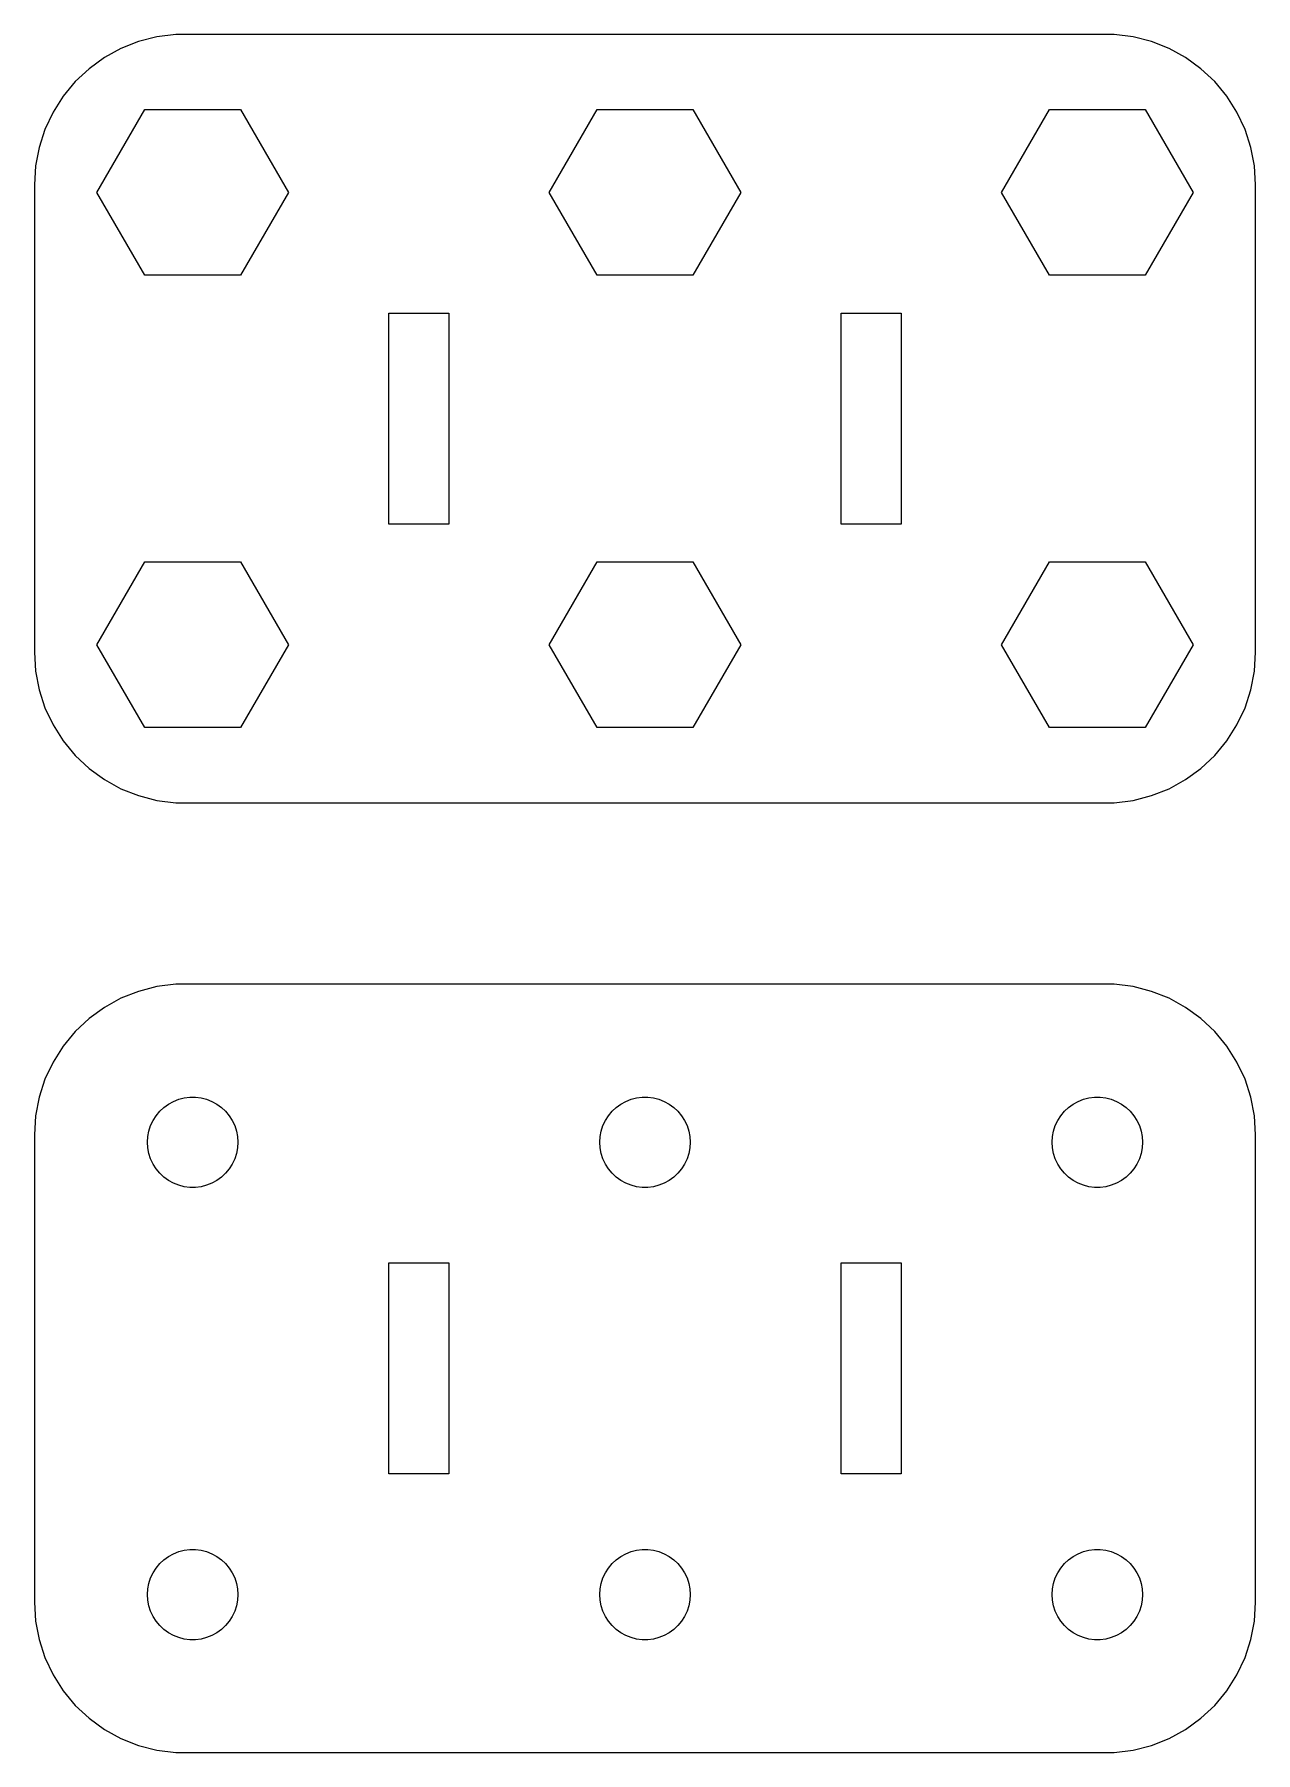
# Model space of a CAD drawing. Header units: metres. Extents: x -20.2 to 20.2, y -12.7 to 44.2.
import ezdxf

# ---------------------------------------------------------------- set-up
doc = ezdxf.new("R2010")
doc.units = ezdxf.units.M

msp = doc.modelspace()

# ---------------------------------------------------------------- linework, layer by layer
for p, q in [((-16.7951, 44.0053), (-17.3789, 43.7741)), ((-16.1869, 44.1614), (-16.7951, 44.0053)), ((-15.5639, 44.2401), (-16.1869, 44.1614)), ((15.5639, 44.2401), (-15.5639, 44.2401)), ((16.1869, 44.1614), (15.5639, 44.2401)), ((16.7951, 44.0053), (16.1869, 44.1614)), ((17.3789, 43.7741), (16.7951, 44.0053)), ((-17.9291, 43.4716), (-18.4371, 43.1026)), ((-17.3789, 43.7741), (-17.9291, 43.4716)), ((17.9291, 43.4716), (17.3789, 43.7741)), ((18.4371, 43.1026), (17.9291, 43.4716)), ((-18.4371, 43.1026), (-18.8948, 42.6727)), ((18.8948, 42.6727), (18.4371, 43.1026)), ((-19.2951, 42.1889), (-19.6315, 41.6588)), ((-18.8948, 42.6727), (-19.2951, 42.1889)), ((19.2951, 42.1889), (18.8948, 42.6727)), ((19.6315, 41.6588), (19.2951, 42.1889)), ((-19.6315, 41.6588), (-19.8989, 41.0906)), ((-18.1735, 39), (-16.5867, 41.7483)), ((-16.5867, 41.7483), (-13.4133, 41.7483)), ((-13.4133, 41.7483), (-11.8265, 39)), ((-3.17349, 39), (-1.58675, 41.7483)), ((-1.58675, 41.7483), (1.58675, 41.7483)), ((1.58675, 41.7483), (3.17349, 39)), ((11.8265, 39), (13.4133, 41.7483)), ((13.4133, 41.7483), (16.5867, 41.7483)), ((16.5867, 41.7483), (18.1735, 39)), ((19.8989, 41.0906), (19.6315, 41.6588)), ((-19.8989, 41.0906), (-20.0929, 40.4934)), ((20.0929, 40.4934), (19.8989, 41.0906)), ((-20.0929, 40.4934), (-20.2106, 39.8767)), ((20.2106, 39.8767), (20.0929, 40.4934)), ((-20.2106, 39.8767), (-20.25, 39.25)), ((20.25, 39.25), (20.2106, 39.8767)), ((-20.25, 39.25), (-20.25, 23.75)), ((-16.5867, 36.2517), (-18.1735, 39)), ((-11.8265, 39), (-13.4133, 36.2517)), ((-1.58675, 36.2517), (-3.17349, 39)), ((3.17349, 39), (1.58675, 36.2517)), ((13.4133, 36.2517), (11.8265, 39)), ((18.1735, 39), (16.5867, 36.2517)), ((20.25, 23.75), (20.25, 39.25)), ((-13.4133, 36.2517), (-16.5867, 36.2517)), ((1.58675, 36.2517), (-1.58675, 36.2517)), ((16.5867, 36.2517), (13.4133, 36.2517)), ((-8.5, 28), (-8.5, 35)), ((-8.5, 35), (-6.5, 35)), ((-6.5, 35), (-6.5, 28)), ((6.5, 28), (6.5, 35)), ((6.5, 35), (8.5, 35)), ((8.5, 35), (8.5, 28)), ((-6.5, 28), (-8.5, 28)), ((8.5, 28), (6.5, 28)), ((-18.1735, 24), (-16.5867, 26.7483)), ((-16.5867, 26.7483), (-13.4133, 26.7483)), ((-13.4133, 26.7483), (-11.8265, 24)), ((-3.17349, 24), (-1.58675, 26.7483)), ((-1.58675, 26.7483), (1.58675, 26.7483)), ((1.58675, 26.7483), (3.17349, 24)), ((11.8265, 24), (13.4133, 26.7483)), ((13.4133, 26.7483), (16.5867, 26.7483)), ((16.5867, 26.7483), (18.1735, 24)), ((-16.5867, 21.2517), (-18.1735, 24)), ((-11.8265, 24), (-13.4133, 21.2517)), ((-1.58675, 21.2517), (-3.17349, 24)), ((3.17349, 24), (1.58675, 21.2517)), ((13.4133, 21.2517), (11.8265, 24)), ((18.1735, 24), (16.5867, 21.2517)), ((-20.25, 23.75), (-20.2106, 23.1233)), ((20.2106, 23.1233), (20.25, 23.75)), ((-20.2106, 23.1233), (-20.0929, 22.5066)), ((20.0929, 22.5066), (20.2106, 23.1233)), ((-20.0929, 22.5066), (-19.8989, 21.9094)), ((19.8989, 21.9094), (20.0929, 22.5066)), ((-19.8989, 21.9094), (-19.6315, 21.3412)), ((19.6315, 21.3412), (19.8989, 21.9094)), ((-19.6315, 21.3412), (-19.2951, 20.8111)), ((-13.4133, 21.2517), (-16.5867, 21.2517)), ((1.58675, 21.2517), (-1.58675, 21.2517)), ((16.5867, 21.2517), (13.4133, 21.2517)), ((19.2951, 20.8111), (19.6315, 21.3412)), ((-19.2951, 20.8111), (-18.8948, 20.3273)), ((18.8948, 20.3273), (19.2951, 20.8111)), ((-18.8948, 20.3273), (-18.4371, 19.8974)), ((18.4371, 19.8974), (18.8948, 20.3273)), ((-18.4371, 19.8974), (-17.9291, 19.5284)), ((-17.9291, 19.5284), (-17.3789, 19.2259)), ((17.3789, 19.2259), (17.9291, 19.5284)), ((17.9291, 19.5284), (18.4371, 19.8974)), ((-17.3789, 19.2259), (-16.7951, 18.9947)), ((-16.7951, 18.9947), (-16.1869, 18.8386)), ((-16.1869, 18.8386), (-15.5639, 18.7599)), ((15.5639, 18.7599), (16.1869, 18.8386)), ((16.1869, 18.8386), (16.7951, 18.9947)), ((16.7951, 18.9947), (17.3789, 19.2259)), ((-15.5639, 18.7599), (15.5639, 18.7599)), ((-16.1869, 12.6614), (-16.7951, 12.5053)), ((-15.5639, 12.7401), (-16.1869, 12.6614)), ((15.5639, 12.7401), (-15.5639, 12.7401)), ((16.1869, 12.6614), (15.5639, 12.7401)), ((16.7951, 12.5053), (16.1869, 12.6614)), ((-17.9291, 11.9716), (-18.4371, 11.6026)), ((-17.3789, 12.2741), (-17.9291, 11.9716)), ((-16.7951, 12.5053), (-17.3789, 12.2741)), ((17.3789, 12.2741), (16.7951, 12.5053)), ((17.9291, 11.9716), (17.3789, 12.2741)), ((18.4371, 11.6026), (17.9291, 11.9716)), ((-18.4371, 11.6026), (-18.8948, 11.1727)), ((18.8948, 11.1727), (18.4371, 11.6026)), ((-18.8948, 11.1727), (-19.2951, 10.6889)), ((19.2951, 10.6889), (18.8948, 11.1727)), ((-19.2951, 10.6889), (-19.6315, 10.1588)), ((19.6315, 10.1588), (19.2951, 10.6889)), ((-19.6315, 10.1588), (-19.8989, 9.59062)), ((19.8989, 9.59062), (19.6315, 10.1588)), ((-19.8989, 9.59062), (-20.0929, 8.99344)), ((20.0929, 8.99344), (19.8989, 9.59062)), ((-20.0929, 8.99344), (-20.2106, 8.37666)), ((-16.0934, 8.52681), (-15.9561, 8.65576)), ((-15.9561, 8.65576), (-15.8037, 8.76648)), ((-15.8037, 8.76648), (-15.6387, 8.85724)), ((-15.6387, 8.85724), (-15.4635, 8.92657)), ((-15.4635, 8.92657), (-15.2811, 8.97342)), ((-15.2811, 8.97342), (-15.0942, 8.99704)), ((-15.0942, 8.99704), (-14.9058, 8.99704)), ((-14.9058, 8.99704), (-14.7189, 8.97342)), ((-14.7189, 8.97342), (-14.5365, 8.92657)), ((-14.5365, 8.92657), (-14.3613, 8.85724)), ((-14.3613, 8.85724), (-14.1963, 8.76648)), ((-14.1963, 8.76648), (-14.0439, 8.65576)), ((-14.0439, 8.65576), (-13.9065, 8.52681)), ((-1.09344, 8.52681), (-0.956131, 8.65576)), ((-0.956131, 8.65576), (-0.803726, 8.76648)), ((-0.803726, 8.76648), (-0.638657, 8.85724)), ((-0.638657, 8.85724), (-0.463516, 8.92657)), ((-0.463516, 8.92657), (-0.281067, 8.97342)), ((-0.281067, 8.97342), (-0.094177, 8.99704)), ((-0.094177, 8.99704), (0.094177, 8.99704)), ((0.094177, 8.99704), (0.281067, 8.97342)), ((0.281067, 8.97342), (0.463516, 8.92657)), ((0.463516, 8.92657), (0.638657, 8.85724)), ((0.638657, 8.85724), (0.803726, 8.76648)), ((0.803726, 8.76648), (0.956131, 8.65576)), ((0.956131, 8.65576), (1.09344, 8.52681)), ((13.9065, 8.52681), (14.0439, 8.65576)), ((14.0439, 8.65576), (14.1963, 8.76648)), ((14.1963, 8.76648), (14.3613, 8.85724)), ((14.3613, 8.85724), (14.5365, 8.92657)), ((14.5365, 8.92657), (14.7189, 8.97342)), ((14.7189, 8.97342), (14.9058, 8.99704)), ((14.9058, 8.99704), (15.0942, 8.99704)), ((15.0942, 8.99704), (15.2811, 8.97342)), ((15.2811, 8.97342), (15.4635, 8.92657)), ((15.4635, 8.92657), (15.6387, 8.85724)), ((15.6387, 8.85724), (15.8037, 8.76648)), ((15.8037, 8.76648), (15.9561, 8.65576)), ((15.9561, 8.65576), (16.0934, 8.52681)), ((20.2106, 8.37666), (20.0929, 8.99344)), ((-20.2106, 8.37666), (-20.25, 7.75)), ((-16.4529, 7.87303), (-16.3947, 8.05219)), ((-16.3947, 8.05219), (-16.3145, 8.22263)), ((-16.3145, 8.22263), (-16.2135, 8.38167)), ((-16.2135, 8.38167), (-16.0934, 8.52681)), ((-13.9065, 8.52681), (-13.7865, 8.38167)), ((-13.7865, 8.38167), (-13.6855, 8.22263)), ((-13.6855, 8.22263), (-13.6053, 8.05219)), ((-13.6053, 8.05219), (-13.5471, 7.87303)), ((-1.45287, 7.87303), (-1.39465, 8.05219)), ((-1.39465, 8.05219), (-1.31445, 8.22263)), ((-1.31445, 8.22263), (-1.21352, 8.38167)), ((-1.21352, 8.38167), (-1.09344, 8.52681)), ((1.09344, 8.52681), (1.21352, 8.38167)), ((1.21352, 8.38167), (1.31445, 8.22263)), ((1.31445, 8.22263), (1.39465, 8.05219)), ((1.39465, 8.05219), (1.45287, 7.87303)), ((13.5471, 7.87303), (13.6053, 8.05219)), ((13.6053, 8.05219), (13.6855, 8.22263)), ((13.6855, 8.22263), (13.7865, 8.38167)), ((13.7865, 8.38167), (13.9065, 8.52681)), ((16.0934, 8.52681), (16.2135, 8.38167)), ((16.2135, 8.38167), (16.3145, 8.22263)), ((16.3145, 8.22263), (16.3947, 8.05219)), ((16.3947, 8.05219), (16.4529, 7.87303)), ((20.25, 7.75), (20.2106, 8.37666)), ((-20.25, 7.75), (-20.25, -7.75)), ((-16.5, 7.5), (-16.4882, 7.68799)), ((-16.4882, 7.312), (-16.5, 7.5)), ((-16.4882, 7.68799), (-16.4529, 7.87303)), ((-13.5471, 7.87303), (-13.5118, 7.68799)), ((-13.5118, 7.68799), (-13.5, 7.5)), ((-13.5, 7.5), (-13.5118, 7.312)), ((-1.5, 7.5), (-1.48816, 7.68799)), ((-1.48816, 7.312), (-1.5, 7.5)), ((-1.48816, 7.68799), (-1.45287, 7.87303)), ((1.45287, 7.87303), (1.48816, 7.68799)), ((1.48816, 7.68799), (1.5, 7.5)), ((1.5, 7.5), (1.48816, 7.312)), ((13.5, 7.5), (13.5118, 7.68799)), ((13.5118, 7.312), (13.5, 7.5)), ((13.5118, 7.68799), (13.5471, 7.87303)), ((16.4529, 7.87303), (16.4882, 7.68799)), ((16.4882, 7.68799), (16.5, 7.5)), ((16.5, 7.5), (16.4882, 7.312)), ((20.25, -7.75), (20.25, 7.75)), ((-16.4529, 7.12695), (-16.4882, 7.312)), ((-16.3947, 6.9478), (-16.4529, 7.12695)), ((-16.3145, 6.77736), (-16.3947, 6.9478)), ((-13.6053, 6.9478), (-13.6855, 6.77736)), ((-13.5471, 7.12695), (-13.6053, 6.9478)), ((-13.5118, 7.312), (-13.5471, 7.12695)), ((-1.45287, 7.12695), (-1.48816, 7.312)), ((-1.39465, 6.9478), (-1.45287, 7.12695)), ((-1.31445, 6.77736), (-1.39465, 6.9478)), ((1.39465, 6.9478), (1.31445, 6.77736)), ((1.45287, 7.12695), (1.39465, 6.9478)), ((1.48816, 7.312), (1.45287, 7.12695)), ((13.5471, 7.12695), (13.5118, 7.312)), ((13.6053, 6.9478), (13.5471, 7.12695)), ((13.6855, 6.77736), (13.6053, 6.9478)), ((16.3947, 6.9478), (16.3145, 6.77736)), ((16.4529, 7.12695), (16.3947, 6.9478)), ((16.4882, 7.312), (16.4529, 7.12695)), ((-16.2135, 6.61832), (-16.3145, 6.77736)), ((-16.0934, 6.47318), (-16.2135, 6.61832)), ((-15.9561, 6.34422), (-16.0934, 6.47318)), ((-15.8037, 6.23351), (-15.9561, 6.34422)), ((-14.0439, 6.34422), (-14.1963, 6.23351)), ((-13.9065, 6.47318), (-14.0439, 6.34422)), ((-13.7865, 6.61832), (-13.9065, 6.47318)), ((-13.6855, 6.77736), (-13.7865, 6.61832)), ((-1.21352, 6.61832), (-1.31445, 6.77736)), ((-1.09344, 6.47318), (-1.21352, 6.61832)), ((-0.956131, 6.34422), (-1.09344, 6.47318)), ((-0.803726, 6.23351), (-0.956131, 6.34422)), ((0.956131, 6.34422), (0.803726, 6.23351)), ((1.09344, 6.47318), (0.956131, 6.34422)), ((1.21352, 6.61832), (1.09344, 6.47318)), ((1.31445, 6.77736), (1.21352, 6.61832)), ((13.7865, 6.61832), (13.6855, 6.77736)), ((13.9065, 6.47318), (13.7865, 6.61832)), ((14.0439, 6.34422), (13.9065, 6.47318)), ((14.1963, 6.23351), (14.0439, 6.34422)), ((15.9561, 6.34422), (15.8037, 6.23351)), ((16.0934, 6.47318), (15.9561, 6.34422)), ((16.2135, 6.61832), (16.0934, 6.47318)), ((16.3145, 6.77736), (16.2135, 6.61832)), ((-15.6387, 6.14275), (-15.8037, 6.23351)), ((-15.4635, 6.07341), (-15.6387, 6.14275)), ((-15.2811, 6.02657), (-15.4635, 6.07341)), ((-15.0942, 6.00296), (-15.2811, 6.02657)), ((-14.9058, 6.00296), (-15.0942, 6.00296)), ((-14.7189, 6.02657), (-14.9058, 6.00296)), ((-14.5365, 6.07341), (-14.7189, 6.02657)), ((-14.3613, 6.14275), (-14.5365, 6.07341)), ((-14.1963, 6.23351), (-14.3613, 6.14275)), ((-0.638657, 6.14275), (-0.803726, 6.23351)), ((-0.463516, 6.07341), (-0.638657, 6.14275)), ((-0.281067, 6.02657), (-0.463516, 6.07341)), ((-0.094177, 6.00296), (-0.281067, 6.02657)), ((0.094177, 6.00296), (-0.094177, 6.00296)), ((0.281067, 6.02657), (0.094177, 6.00296)), ((0.463516, 6.07341), (0.281067, 6.02657)), ((0.638657, 6.14275), (0.463516, 6.07341)), ((0.803726, 6.23351), (0.638657, 6.14275)), ((14.3613, 6.14275), (14.1963, 6.23351)), ((14.5365, 6.07341), (14.3613, 6.14275)), ((14.7189, 6.02657), (14.5365, 6.07341)), ((14.9058, 6.00296), (14.7189, 6.02657)), ((15.0942, 6.00296), (14.9058, 6.00296)), ((15.2811, 6.02657), (15.0942, 6.00296)), ((15.4635, 6.07341), (15.2811, 6.02657)), ((15.6387, 6.14275), (15.4635, 6.07341)), ((15.8037, 6.23351), (15.6387, 6.14275)), ((-8.5, -3.5), (-8.5, 3.5)), ((-8.5, 3.5), (-6.5, 3.5)), ((-6.5, 3.5), (-6.5, -3.5)), ((6.5, -3.5), (6.5, 3.5)), ((6.5, 3.5), (8.5, 3.5)), ((8.5, 3.5), (8.5, -3.5)), ((-6.5, -3.5), (-8.5, -3.5)), ((8.5, -3.5), (6.5, -3.5)), ((-15.9561, -6.34422), (-15.8037, -6.23351)), ((-15.8037, -6.23351), (-15.6387, -6.14275)), ((-15.6387, -6.14275), (-15.4635, -6.07341)), ((-15.4635, -6.07341), (-15.2811, -6.02657)), ((-15.2811, -6.02657), (-15.0942, -6.00296)), ((-15.0942, -6.00296), (-14.9058, -6.00296)), ((-14.9058, -6.00296), (-14.7189, -6.02657)), ((-14.7189, -6.02657), (-14.5365, -6.07341)), ((-14.5365, -6.07341), (-14.3613, -6.14275)), ((-14.3613, -6.14275), (-14.1963, -6.23351)), ((-14.1963, -6.23351), (-14.0439, -6.34422)), ((-0.956131, -6.34422), (-0.803726, -6.23351)), ((-0.803726, -6.23351), (-0.638657, -6.14275)), ((-0.638657, -6.14275), (-0.463516, -6.07341)), ((-0.463516, -6.07341), (-0.281067, -6.02657)), ((-0.281067, -6.02657), (-0.094177, -6.00296)), ((-0.094177, -6.00296), (0.094177, -6.00296)), ((0.094177, -6.00296), (0.281067, -6.02657)), ((0.281067, -6.02657), (0.463516, -6.07341)), ((0.463516, -6.07341), (0.638657, -6.14275)), ((0.638657, -6.14275), (0.803726, -6.23351)), ((0.803726, -6.23351), (0.956131, -6.34422)), ((14.0439, -6.34422), (14.1963, -6.23351)), ((14.1963, -6.23351), (14.3613, -6.14275)), ((14.3613, -6.14275), (14.5365, -6.07341)), ((14.5365, -6.07341), (14.7189, -6.02657)), ((14.7189, -6.02657), (14.9058, -6.00296)), ((14.9058, -6.00296), (15.0942, -6.00296)), ((15.0942, -6.00296), (15.2811, -6.02657)), ((15.2811, -6.02657), (15.4635, -6.07341)), ((15.4635, -6.07341), (15.6387, -6.14275)), ((15.6387, -6.14275), (15.8037, -6.23351)), ((15.8037, -6.23351), (15.9561, -6.34422)), ((-16.3947, -6.9478), (-16.3145, -6.77736)), ((-16.3145, -6.77736), (-16.2135, -6.61832)), ((-16.2135, -6.61832), (-16.0934, -6.47318)), ((-16.0934, -6.47318), (-15.9561, -6.34422)), ((-14.0439, -6.34422), (-13.9065, -6.47318)), ((-13.9065, -6.47318), (-13.7865, -6.61832)), ((-13.7865, -6.61832), (-13.6855, -6.77736)), ((-13.6855, -6.77736), (-13.6053, -6.9478)), ((-1.39465, -6.9478), (-1.31445, -6.77736)), ((-1.31445, -6.77736), (-1.21352, -6.61832)), ((-1.21352, -6.61832), (-1.09344, -6.47318)), ((-1.09344, -6.47318), (-0.956131, -6.34422)), ((0.956131, -6.34422), (1.09344, -6.47318)), ((1.09344, -6.47318), (1.21352, -6.61832)), ((1.21352, -6.61832), (1.31445, -6.77736)), ((1.31445, -6.77736), (1.39465, -6.9478)), ((13.6053, -6.9478), (13.6855, -6.77736)), ((13.6855, -6.77736), (13.7865, -6.61832)), ((13.7865, -6.61832), (13.9065, -6.47318)), ((13.9065, -6.47318), (14.0439, -6.34422)), ((15.9561, -6.34422), (16.0934, -6.47318)), ((16.0934, -6.47318), (16.2135, -6.61832)), ((16.2135, -6.61832), (16.3145, -6.77736)), ((16.3145, -6.77736), (16.3947, -6.9478)), ((-16.5, -7.5), (-16.4882, -7.312)), ((-16.4882, -7.312), (-16.4529, -7.12695)), ((-16.4529, -7.12695), (-16.3947, -6.9478)), ((-13.6053, -6.9478), (-13.5471, -7.12695)), ((-13.5471, -7.12695), (-13.5118, -7.312)), ((-13.5118, -7.312), (-13.5, -7.5)), ((-1.5, -7.5), (-1.48816, -7.312)), ((-1.48816, -7.312), (-1.45287, -7.12695)), ((-1.45287, -7.12695), (-1.39465, -6.9478)), ((1.39465, -6.9478), (1.45287, -7.12695)), ((1.45287, -7.12695), (1.48816, -7.312)), ((1.48816, -7.312), (1.5, -7.5)), ((13.5, -7.5), (13.5118, -7.312)), ((13.5118, -7.312), (13.5471, -7.12695)), ((13.5471, -7.12695), (13.6053, -6.9478)), ((16.3947, -6.9478), (16.4529, -7.12695)), ((16.4529, -7.12695), (16.4882, -7.312)), ((16.4882, -7.312), (16.5, -7.5)), ((-20.25, -7.75), (-20.2106, -8.37666)), ((-16.4882, -7.68799), (-16.5, -7.5)), ((-16.4529, -7.87303), (-16.4882, -7.68799)), ((-16.3947, -8.05219), (-16.4529, -7.87303)), ((-13.5471, -7.87303), (-13.6053, -8.05219)), ((-13.5118, -7.68799), (-13.5471, -7.87303)), ((-13.5, -7.5), (-13.5118, -7.68799)), ((-1.48816, -7.68799), (-1.5, -7.5)), ((-1.45287, -7.87303), (-1.48816, -7.68799)), ((-1.39465, -8.05219), (-1.45287, -7.87303)), ((1.45287, -7.87303), (1.39465, -8.05219)), ((1.48816, -7.68799), (1.45287, -7.87303)), ((1.5, -7.5), (1.48816, -7.68799)), ((13.5118, -7.68799), (13.5, -7.5)), ((13.5471, -7.87303), (13.5118, -7.68799)), ((13.6053, -8.05219), (13.5471, -7.87303)), ((16.4529, -7.87303), (16.3947, -8.05219)), ((16.4882, -7.68799), (16.4529, -7.87303)), ((16.5, -7.5), (16.4882, -7.68799)), ((20.2106, -8.37666), (20.25, -7.75)), ((-20.2106, -8.37666), (-20.0929, -8.99344)), ((-16.3145, -8.22263), (-16.3947, -8.05219)), ((-16.2135, -8.38167), (-16.3145, -8.22263)), ((-16.0934, -8.52681), (-16.2135, -8.38167)), ((-15.9561, -8.65576), (-16.0934, -8.52681)), ((-13.9065, -8.52681), (-14.0439, -8.65576)), ((-13.7865, -8.38167), (-13.9065, -8.52681)), ((-13.6855, -8.22263), (-13.7865, -8.38167)), ((-13.6053, -8.05219), (-13.6855, -8.22263)), ((-1.31445, -8.22263), (-1.39465, -8.05219)), ((-1.21352, -8.38167), (-1.31445, -8.22263)), ((-1.09344, -8.52681), (-1.21352, -8.38167)), ((-0.956131, -8.65576), (-1.09344, -8.52681)), ((1.09344, -8.52681), (0.956131, -8.65576)), ((1.21352, -8.38167), (1.09344, -8.52681)), ((1.31445, -8.22263), (1.21352, -8.38167)), ((1.39465, -8.05219), (1.31445, -8.22263)), ((13.6855, -8.22263), (13.6053, -8.05219)), ((13.7865, -8.38167), (13.6855, -8.22263)), ((13.9065, -8.52681), (13.7865, -8.38167)), ((14.0439, -8.65576), (13.9065, -8.52681)), ((16.0934, -8.52681), (15.9561, -8.65576)), ((16.2135, -8.38167), (16.0934, -8.52681)), ((16.3145, -8.22263), (16.2135, -8.38167)), ((16.3947, -8.05219), (16.3145, -8.22263)), ((20.0929, -8.99344), (20.2106, -8.37666)), ((-20.0929, -8.99344), (-19.8989, -9.59062)), ((-15.8037, -8.76648), (-15.9561, -8.65576)), ((-15.6387, -8.85724), (-15.8037, -8.76648)), ((-15.4635, -8.92657), (-15.6387, -8.85724)), ((-15.2811, -8.97342), (-15.4635, -8.92657)), ((-15.0942, -8.99704), (-15.2811, -8.97342)), ((-14.9058, -8.99704), (-15.0942, -8.99704)), ((-14.7189, -8.97342), (-14.9058, -8.99704)), ((-14.5365, -8.92657), (-14.7189, -8.97342)), ((-14.3613, -8.85724), (-14.5365, -8.92657)), ((-14.1963, -8.76648), (-14.3613, -8.85724)), ((-14.0439, -8.65576), (-14.1963, -8.76648)), ((-0.803726, -8.76648), (-0.956131, -8.65576)), ((-0.638657, -8.85724), (-0.803726, -8.76648)), ((-0.463516, -8.92657), (-0.638657, -8.85724)), ((-0.281067, -8.97342), (-0.463516, -8.92657)), ((-0.094177, -8.99704), (-0.281067, -8.97342)), ((0.094177, -8.99704), (-0.094177, -8.99704)), ((0.281067, -8.97342), (0.094177, -8.99704)), ((0.463516, -8.92657), (0.281067, -8.97342)), ((0.638657, -8.85724), (0.463516, -8.92657)), ((0.803726, -8.76648), (0.638657, -8.85724)), ((0.956131, -8.65576), (0.803726, -8.76648)), ((14.1963, -8.76648), (14.0439, -8.65576)), ((14.3613, -8.85724), (14.1963, -8.76648)), ((14.5365, -8.92657), (14.3613, -8.85724)), ((14.7189, -8.97342), (14.5365, -8.92657)), ((14.9058, -8.99704), (14.7189, -8.97342)), ((15.0942, -8.99704), (14.9058, -8.99704)), ((15.2811, -8.97342), (15.0942, -8.99704)), ((15.4635, -8.92657), (15.2811, -8.97342)), ((15.6387, -8.85724), (15.4635, -8.92657)), ((15.8037, -8.76648), (15.6387, -8.85724)), ((15.9561, -8.65576), (15.8037, -8.76648)), ((19.8989, -9.59062), (20.0929, -8.99344)), ((-19.8989, -9.59062), (-19.6315, -10.1588)), ((19.6315, -10.1588), (19.8989, -9.59062)), ((-19.6315, -10.1588), (-19.2951, -10.6889)), ((19.2951, -10.6889), (19.6315, -10.1588)), ((-19.2951, -10.6889), (-18.8948, -11.1727)), ((18.8948, -11.1727), (19.2951, -10.6889)), ((-18.8948, -11.1727), (-18.4371, -11.6026)), ((18.4371, -11.6026), (18.8948, -11.1727)), ((-18.4371, -11.6026), (-17.9291, -11.9716)), ((17.9291, -11.9716), (18.4371, -11.6026)), ((-17.9291, -11.9716), (-17.3789, -12.2741)), ((-17.3789, -12.2741), (-16.7951, -12.5053)), ((-16.7951, -12.5053), (-16.1869, -12.6614)), ((16.1869, -12.6614), (16.7951, -12.5053)), ((16.7951, -12.5053), (17.3789, -12.2741)), ((17.3789, -12.2741), (17.9291, -11.9716)), ((-16.1869, -12.6614), (-15.5639, -12.7401)), ((-15.5639, -12.7401), (15.5639, -12.7401)), ((15.5639, -12.7401), (16.1869, -12.6614))]:
    msp.add_line(p, q)

doc.saveas('drawing.dxf')
